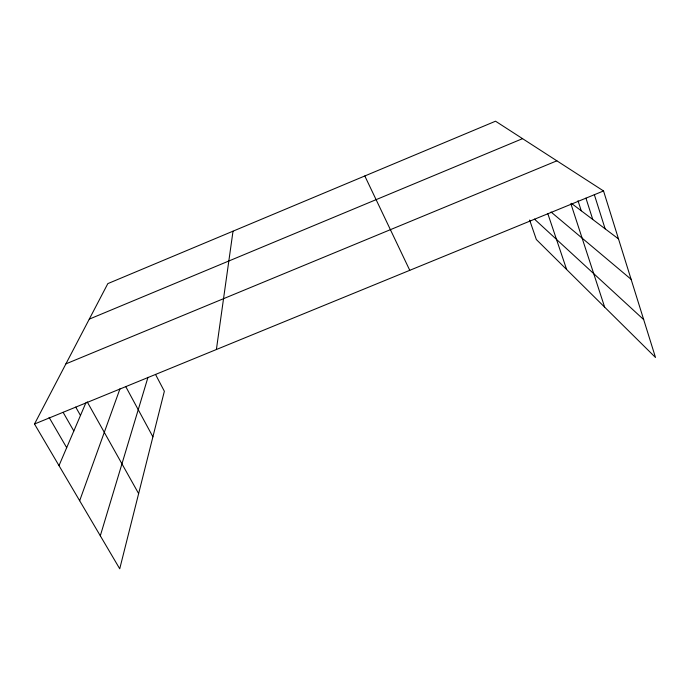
<?xml version="1.0" encoding="UTF-8"?>
<svg xmlns="http://www.w3.org/2000/svg" width="690" height="690" viewBox="0 0 690 690"><rect width="100%" height="100%" fill="white"/><g stroke="black" fill="none" stroke-linecap="round" stroke-linejoin="round"><path stroke-width="1.03" d="M216.393 349.52L233.022 231.176M100.309 535.794L147.979 377.318M79.669 500.733L119.948 388.875M58.995 465.629L85.862 402.874M155.509 374.403L164.358 391.256L119.732 568.793L34.5 424.014L107.821 283.625L495.541 121.207L603.534 190.958L655.5 357.472L536.354 239.542L529.635 220.05M89.277 319.134L522.546 138.655M65.912 363.872L556.873 160.822M34.5 424.014L603.534 190.958M571.372 203.317L618.507 238.921M551.034 212.003L631.109 279.321M534.448 219.109L643.684 319.608M49.094 417.398L66.68 447.681M63.109 412.327L73.821 431M75.736 407.091L80.471 415.458M87.207 401.865L138.63 493.591M125.684 386.469L152.904 436.822M364.812 175.967L409.765 270.316M547.791 213.581L566.637 269.505M570.871 203.688L604.647 307.136M578.004 200.73L581.256 210.786M585.931 198.133L592.762 219.472M594.323 194.614L605.139 228.83"/></g></svg>
